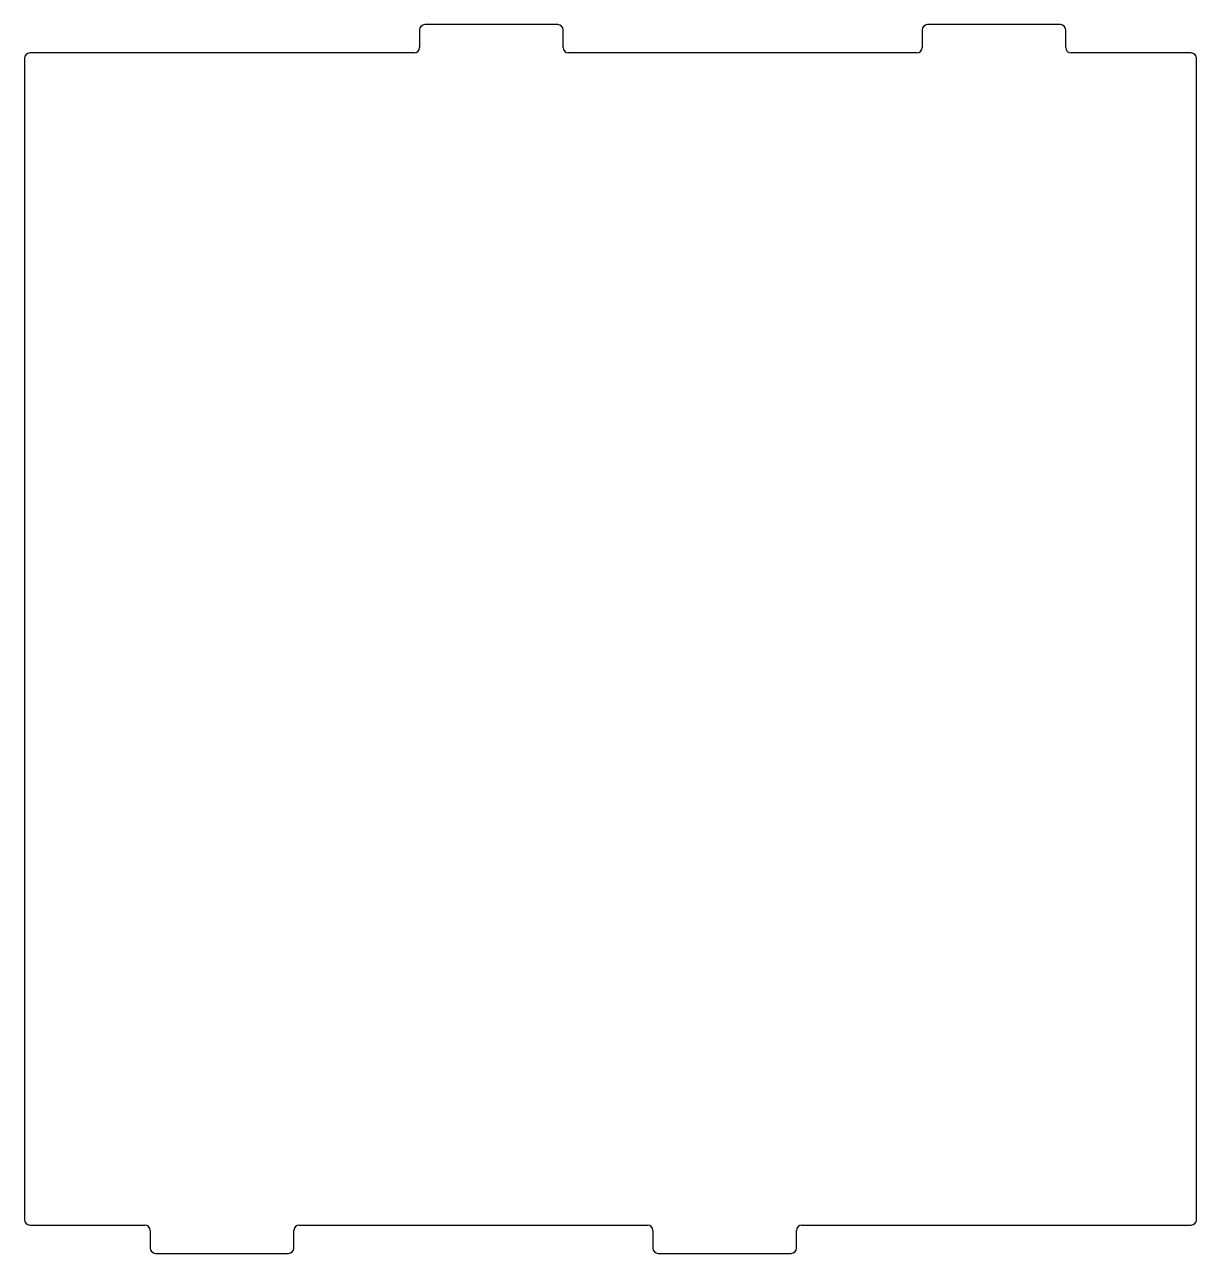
# Model space of a CAD drawing. Header units: inches. Extents: x 0 to 3.26, y 0 to 3.42.
import ezdxf

# ---------------------------------------------------------------- set-up
doc = ezdxf.new("R2010")
doc.units = ezdxf.units.IN
doc.header["$MEASUREMENT"] = 0

msp = doc.modelspace()

# ---------------------------------------------------------------- linework, layer by layer
for p, q in [((1.485, 3.422), (1.115, 3.422)), ((2.885, 3.422), (2.515, 3.422)), ((1.1, 3.407), (1.1, 3.358)), ((1.5, 3.358), (1.5, 3.407)), ((2.5, 3.407), (2.5, 3.358)), ((2.9, 3.358), (2.9, 3.407)), ((0, 3.328), (0, 0.094)), ((1.085, 3.343), (0.015, 3.343)), ((2.485, 3.343), (1.515, 3.343)), ((3.249, 3.343), (2.915, 3.343)), ((3.264, 0.094), (3.264, 3.328)), ((0.015, 0.079), (0.335, 0.079)), ((0.765, 0.079), (1.735, 0.079)), ((2.165, 0.079), (3.249, 0.079)), ((0.35, 0.064), (0.35, 0.015)), ((0.75, 0.015), (0.75, 0.064)), ((1.75, 0.064), (1.75, 0.015)), ((2.15, 0.015), (2.15, 0.064)), ((0.365, 0), (0.735, 0)), ((1.765, 0), (2.135, 0))]:
    msp.add_line(p, q)
for centre, start, end in [((1.115, 3.407), 90, 180), ((1.485, 3.407), 0, 90), ((2.515, 3.407), 90, 180), ((2.885, 3.407), 0, 90), ((1.085, 3.358), 270, 0), ((1.515, 3.358), 180, 270), ((2.485, 3.358), 270, 0), ((2.915, 3.358), 180, 270), ((0.015, 3.328), 90, 180), ((3.249, 3.328), 0, 90), ((0.015, 0.094), 180, 270), ((0.335, 0.064), 0, 90), ((0.765, 0.064), 90, 180), ((1.735, 0.064), 0, 90), ((2.165, 0.064), 90, 180), ((3.249, 0.094), 270, 0), ((0.365, 0.015), 180, 270), ((0.735, 0.015), 270, 360), ((1.765, 0.015), 180, 270), ((2.135, 0.015), 270, 360)]:
    msp.add_arc(centre, 0.015, start, end)

doc.saveas('drawing.dxf')
